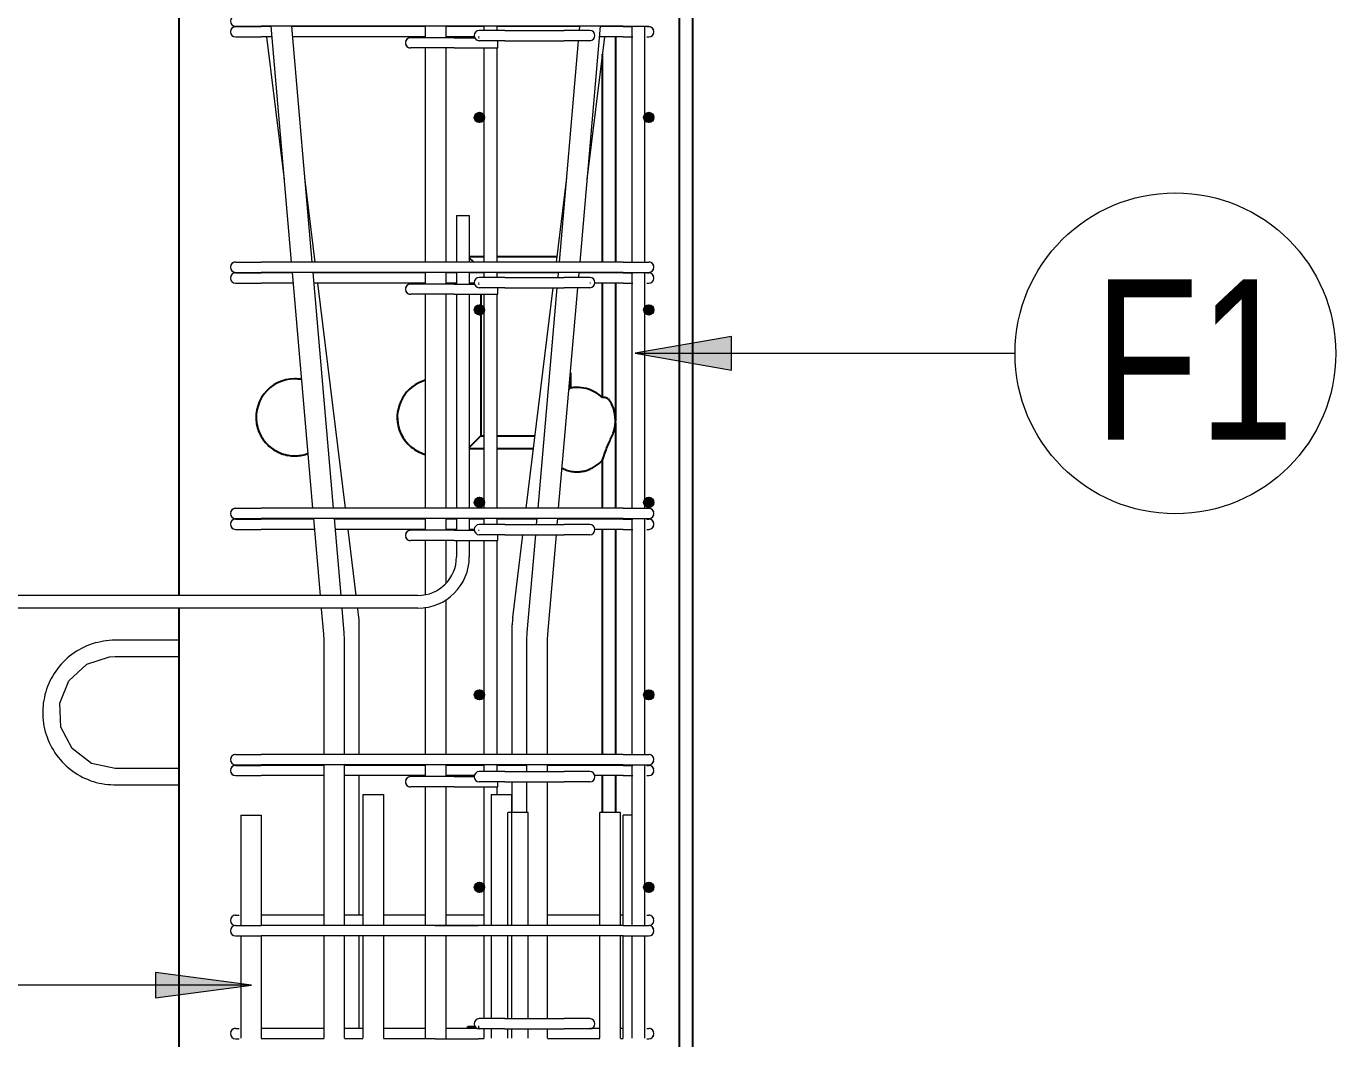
# Model space of a CAD drawing. Header units: millimetres. Extents: x -8986 to 3673, y -4076 to 6166.
# Drawn here: x 729 to 1749, y -729 to 60 of the extents above; entities that cross this region are included whole.
import ezdxf

# ---------------------------------------------------------------- set-up
doc = ezdxf.new("R2010")
doc.units = ezdxf.units.MM
for name, color, linetype, lineweight in [('A-GENM', 13, 'Continuous', 18), ('A-WALL', 113, 'Continuous', 25), ('S-RBAR', 171, 'Continuous', 18), ('S-RBAR-IDEN', 171, 'Continuous', 9)]:
    doc.layers.add(name, color=color, linetype=linetype, lineweight=lineweight)
doc.styles.add('Nirmala UI Semilight', font='NirmalaS.ttf', dxfattribs={"width": 0.8, "height": 125})

# ---------------------------------------------------------------- blocks, each defined once
blk = doc.blocks.new('12_7Ø_ Lifting Insert_COLUMN - 12_9Ø Lifting insert-1653057-Elevation Right 1')
at = {"layer": 'A-GENM'}
for p, q in [((20064.6, 2553.3), (20014.6, 2553.3)), ((20014.6, 2540.6), (20064.6, 2540.6)), ((20064.6, 2453.3), (20014.6, 2453.3)), ((20014.6, 2440.6), (20064.6, 2440.6))]:
    blk.add_line(p, q, dxfattribs=at)
at = {"layer": 'A-GENM', "flags": 128}
for points in [[(20014.6, 2553.3), (20012.3, 2553.3), (20010.1, 2553.2), (20007.8, 2552.9), (20005.6, 2552.6), (20003.4, 2552.2), (20001.2, 2551.7), (19999, 2551.2), (19996.8, 2550.5), (19994.7, 2549.7), (19992.6, 2548.9), (19990.6, 2548), (19988.5, 2547), (19986.6, 2545.9), (19984.6, 2544.7), (19982.8, 2543.5), (19980.9, 2542.2), (19979.1, 2540.8), (19977.4, 2539.4), (19975.7, 2537.8), (19974.1, 2536.3), (19972.6, 2534.6), (19971.1, 2532.9), (19969.7, 2531.1), (19968.4, 2529.3), (19967.2, 2527.4), (19966, 2525.5), (19964.9, 2523.6), (19963.8, 2521.6), (19962.9, 2519.5), (19962, 2517.4), (19961.3, 2515.3), (19960.6, 2513.2), (19960, 2511), (19959.5, 2508.8), (19959, 2506.6), (19958.7, 2504.3), (19958.5, 2502.1), (19958.3, 2499.9), (19958.2, 2497.6), (19958.2, 2495.4), (19958.4, 2493.1), (19958.6, 2490.9), (19958.8, 2488.6), (19959.2, 2486.4), (19959.7, 2484.2), (19960.2, 2482), (19960.9, 2479.9), (19961.6, 2477.7), (19962.4, 2475.6), (19963.3, 2473.6), (19964.3, 2471.5), (19965.4, 2469.5), (19966.5, 2467.6), (19967.7, 2465.7), (19969, 2463.8), (19970.4, 2462), (19971.8, 2460.3), (19973.3, 2458.6), (19974.9, 2457), (19976.5, 2455.4), (19978.2, 2454), (19979.9, 2452.5), (19981.8, 2451.2), (19983.6, 2449.9), (19985.5, 2448.7), (19987.5, 2447.6), (19989.5, 2446.5), (19991.5, 2445.6), (19993.6, 2444.7), (19995.7, 2443.9), (19997.8, 2443.2), (20000, 2442.6), (20002.2, 2442), (20004.4, 2441.6), (20006.6, 2441.2), (20008.9, 2440.9), (20011.1, 2440.8), (20013.4, 2440.7), (20014.6, 2440.6)], [(20014.6, 2453.3), (19996.2, 2457.4), (19981.2, 2468.9), (19972.4, 2485.6), (19971.5, 2504.4), (19978.7, 2521.8), (19992.5, 2534.7), (20010.4, 2540.5), (20014.6, 2540.6)]]:
    blk.add_lwpolyline(points, dxfattribs=at)
blk = doc.blocks.new('M_Rebar Tag_rfa Dimension - ARROW-793927-Elevation Right 1')
at = {"layer": 'S-RBAR-IDEN'}
blk.add_circle((20841, 1449.4), 125, dxfattribs=at)

msp = doc.modelspace()

# ---------------------------------------------------------------- hatches: boundary and pattern name
at = {"layer": 'S-RBAR'}
h = msp.add_hatch(color=256, dxfattribs=at)
edge = h.paths.add_edge_path()
edge.add_arc((1081.97995, -11.31034), 4, 0, 360)
for points in [[(1081.97995, -15.31034), (1085.97995, -11.31034), (1081.97995, -7.31034), (1077.97995, -11.31034)], [(1213.97995, -15.31034), (1217.97995, -11.31034), (1213.97995, -7.31034), (1209.97995, -11.31034)], [(1081.97995, -165.27586), (1085.97995, -161.27586), (1081.97995, -157.27586), (1077.97995, -161.27586)], [(1213.97995, -165.27586), (1217.97995, -161.27586), (1213.97995, -157.27586), (1209.97995, -161.27586)], [(1081.97995, -315.24138), (1085.97995, -311.24138), (1081.97995, -307.24138), (1077.97995, -311.24138)], [(1213.97995, -315.24138), (1217.97995, -311.24138), (1213.97995, -307.24138), (1209.97995, -311.24138), (1211.8256, -313.08703)], [(1081.97995, -465.2069), (1085.97995, -461.2069), (1081.97995, -457.2069), (1077.97995, -461.2069)], [(1213.97995, -465.2069), (1217.97995, -461.2069), (1213.97995, -457.2069), (1209.97995, -461.2069), (1211.8256, -463.05255)], [(1081.97995, -615.17241), (1085.97995, -611.17241), (1081.97995, -607.17241), (1077.97995, -611.17241)], [(1213.97995, -615.17241), (1217.97995, -611.17241), (1213.97995, -607.17241), (1209.97995, -611.17241), (1211.8256, -613.01806)]]:
    msp.add_hatch(color=256, dxfattribs=at).paths.add_polyline_path(points)
h = msp.add_hatch(color=256, dxfattribs=at)
edge = h.paths.add_edge_path()
edge.add_arc((1213.97995, -11.31034), 4, 0, 360)
h = msp.add_hatch(color=256, dxfattribs=at)
edge = h.paths.add_edge_path()
edge.add_arc((1081.97995, -161.27586), 4, 0, 360)
h = msp.add_hatch(color=256, dxfattribs=at)
edge = h.paths.add_edge_path()
edge.add_arc((1213.97995, -161.27586), 4, 0, 360)
h = msp.add_hatch(color=256, dxfattribs=at)
edge = h.paths.add_edge_path()
edge.add_arc((1081.97995, -311.24138), 4, 0, 360)
h = msp.add_hatch(color=256, dxfattribs=at)
edge = h.paths.add_edge_path()
edge.add_arc((1213.97995, -311.24138), 4, 0, 360)
h = msp.add_hatch(color=256, dxfattribs=at)
edge = h.paths.add_edge_path()
edge.add_arc((1081.97995, -461.2069), 4, 0, 360)
h = msp.add_hatch(color=256, dxfattribs=at)
edge = h.paths.add_edge_path()
edge.add_arc((1213.97995, -461.2069), 4, 0, 360)
h = msp.add_hatch(color=256, dxfattribs=at)
edge = h.paths.add_edge_path()
edge.add_arc((1081.97995, -611.17241), 4, 0, 360)
h = msp.add_hatch(color=256, dxfattribs=at)
edge = h.paths.add_edge_path()
edge.add_arc((1213.97995, -611.17241), 4, 0, 360)
at = {"layer": 'S-RBAR-IDEN'}
for points in [[(1203.50225, -195.117), (1278.50225, -208.34152), (1278.50225, -181.89247)], [(904.47151, -687.32392), (829.47151, -677.44998), (829.47151, -697.19785)]]:
    msp.add_hatch(color=256, dxfattribs=at).paths.add_polyline_path(points)

# ---------------------------------------------------------------- linework, layer by layer
at = {"layer": 'A-WALL'}
for p, q in [((1237.97737, -1395), (1237.97737, 3660)), ((1247.97995, 3650), (1247.97995, -1395)), ((847.97995, -383.75), (847.97995, 3040)), ((1187.97995, 51.42726), (1187.97995, -124.05504)), ((1177.97995, -124.05504), (1177.97995, 38.02964)), ((1074.11397, -119.59267), (1085.78092, -119.59267)), ((1077.52523, -124.05504), (1074.11397, -120.64378)), ((1095.78092, -119.59267), (1142.50621, -119.59267)), ((1177.97995, -229.63423), (1177.97995, -140.43091)), ((1187.97995, -140.43091), (1187.97995, -247.78462)), ((1082.97995, -149.10491), (1082.97995, -259.50977)), ((1152.89705, -210.2467), (1152.89705, -222.12084)), ((1186.53407, -256.70121), (1186.98378, -255.16667)), ((1187.15925, -254.46913), (1187.5399, -252.61954)), ((1187.6673, -251.81989), (1187.71681, -251.46473)), ((1187.97858, -247.78677), (1187.97995, -247.5)), ((1187.97995, -249.18107), (1187.97995, -315.88743)), ((1074.11397, -268.37575), (1082.97995, -259.50977)), ((1082.97995, -259.50977), (1085.78092, -259.50977)), ((1095.78092, -259.50977), (1125.32655, -259.50977)), ((1185.75317, -258.84232), (1186.1718, -257.75766)), ((1085.78092, -269.42686), (1074.11397, -269.42686)), ((1124.10888, -269.42686), (1095.78092, -269.42686)), ((1177.97995, -315.88743), (1177.97995, -278.28322)), ((1177.97995, -507.71982), (1177.97995, -332.28909)), ((1187.97995, -332.28909), (1187.97995, -507.71982)), ((847.97995, -1395), (847.97995, -393.75)), ((1177.97995, -552.76815), (1177.97995, -524.14726)), ((1187.97995, -524.14726), (1187.97995, -552.76815)), ((1073.06285, -721.18359), (1073.06285, -719.59267)), ((1073.06285, -719.59267), (1078.86315, -719.59267)), ((1074.65378, -721.18359), (1073.06285, -719.59267)), ((1081.11337, -719.59267), (1081.91549, -719.59267))]:
    msp.add_line(p, q, dxfattribs=at)
at = {"layer": 'A-WALL', "flags": 128}
for points in [[(1187.97995, -247.5), (1187.87859, -245.03595), (1187.57518, -242.58855), (1187.07179, -240.17435), (1186.3718, -237.80964), (1185.47995, -235.51042)], [(907.97995, -245), (908.00395, -246.19968), (908.0759, -247.39744), (908.19569, -248.59137), (908.36313, -249.77955), (908.57795, -250.96008), (908.83981, -252.13108), (909.14829, -253.29067), (909.50289, -254.437), (909.90305, -255.56823), (910.34812, -256.68255), (910.8374, -257.77818), (911.3701, -258.85338), (911.94538, -259.9064), (912.5623, -260.93559), (913.21988, -261.93927), (913.91708, -262.91586), (914.65277, -263.86379), (915.42578, -264.78154), (916.23487, -265.66764), (917.07875, -266.52068), (917.95607, -267.33929), (918.86542, -268.12217), (919.80535, -268.86805), (920.77435, -269.57575), (921.77088, -270.24413), (922.79334, -270.87213), (923.8401, -271.45873), (924.90948, -272.00301), (925.99977, -272.50409), (927.10922, -272.96117), (928.23606, -273.37352), (929.3785, -273.74048), (930.53469, -274.06145), (931.70279, -274.33594), (932.88094, -274.56349), (934.06724, -274.74375), (935.2598, -274.87643), (936.45672, -274.9613), (937.65607, -274.99825), (937.97995, -275)], [(1017.97995, -245), (1018.00395, -246.19968), (1018.0759, -247.39744), (1018.19569, -248.59137), (1018.36313, -249.77955), (1018.57795, -250.96008), (1018.83981, -252.13108), (1019.14829, -253.29067), (1019.50289, -254.437), (1019.90305, -255.56823), (1020.34812, -256.68255), (1020.8374, -257.77818), (1021.3701, -258.85338), (1021.94538, -259.9064), (1022.5623, -260.93559), (1023.21988, -261.93927), (1023.91708, -262.91586), (1024.65277, -263.86379), (1025.42578, -264.78154), (1026.23487, -265.66764), (1027.07875, -266.52068), (1027.95607, -267.33929), (1028.86542, -268.12217), (1029.80535, -268.86805), (1030.77435, -269.57575), (1031.77088, -270.24413), (1032.79334, -270.87213), (1033.8401, -271.45873), (1034.90948, -272.00301), (1035.99977, -272.50409), (1037.10922, -272.96117), (1038.23606, -273.37352), (1039.3785, -273.74048), (1039.97995, -273.90745)], [(1185.47995, -259.48958), (1185.93741, -258.38028), (1186.35014, -257.25358), (1186.71749, -256.11127), (1187.03886, -254.95519), (1187.31374, -253.78718), (1187.5417, -252.60911), (1187.72236, -251.42287), (1187.85545, -250.23035), (1187.94073, -249.03347), (1187.97809, -247.83413), (1187.97995, -247.5)], [(937.97995, -275), (939.17963, -274.976), (940.37739, -274.90405), (941.57132, -274.78426), (942.7595, -274.61682), (943.94003, -274.402), (945.11103, -274.14014), (946.27062, -273.83166), (947.41695, -273.47706), (948.51879, -273.0873)]]:
    msp.add_lwpolyline(points, dxfattribs=at)
at = {"layer": 'A-WALL'}
for centre, start, end in [((937.97995, -245), 90, 194.7877471), ((937.97995, -245), 79.2605753, 90), ((1047.97995, -245), 105.48807493, 194.78774706), ((937.97995, -245), 195, 209.76091761), ((1047.97995, -245), 194.99999996, 209.7609176), ((937.97995, -245), 210.41286098, 224.39291099), ((1047.97995, -245), 210.41286091, 224.39291089), ((937.97995, -245), 225.55926441, 239.30933339), ((937.97995, -245), 240.76427395, 254.16947863), ((937.97995, -245), 255.67393106, 269.20726233), ((937.97995, -245), 270.85839629, 284.1962421), ((937.97995, -245), 285.78208307, 290.70647668), ((1047.97995, -245), 225.55926432, 239.30933322), ((1047.97995, -245), 240.76427381, 254.16947845)]:
    msp.add_arc(centre, 30, start, end, dxfattribs=at)
for points in [[(1152.89705, -222.12084), (1152.49603, -222.48175), (1152.09905, -222.86226), (1151.70611, -223.26236)], [(1157.97995, -221.66995), (1157.11553, -221.67106), (1155.40396, -221.74733), (1153.72693, -221.97166), (1152.89705, -222.12084)], [(1177.97995, -229.63423), (1176.15266, -227.93087), (1172.23168, -225.06832), (1165.2999, -222.28813), (1160.48082, -221.68142), (1157.97995, -221.66995)], [(1177.97995, -278.28322), (1179.13879, -274.56143), (1181.54764, -267.70736), (1184.13879, -262.03233), (1185.47995, -259.48958)]]:
    msp.add_open_spline(points, degree=3, dxfattribs=at)
for points, knots in [([(1185.47995, -235.51042), (1184.70753, -233.84377), (1183.51788, -231.85243), (1181.83922, -230.31039), (1180.12934, -229.41462), (1178.84603, -229.36208), (1177.97995, -229.63423)], [-1, -1, -1, -1, -0.6666666667, -0.5, -0.3333333333, 0, 0, 0, 0]), ([(1146.33245, -284.59614), (1146.81546, -284.8471), (1147.93292, -285.38696), (1150.36098, -286.34305), (1153.69851, -287.18913), (1156.5277, -287.46568), (1157.97995, -287.5)], [-0.36120622017, -0.36120622017, -0.36120622017, -0.36120622017, -0.3125, -0.25, -0.125, 0, 0, 0, 0]), ([(1157.97995, -287.5), (1159.27132, -287.47921), (1161.80326, -287.26154), (1165.42698, -286.43572), (1168.9419, -285.02368), (1173.34895, -282.538), (1176.22122, -280.15298), (1177.97995, -278.28322)], [-1, -1, -1, -1, -0.8333333333, -0.6666666667, -0.5, -0.3333333333, 0, 0, 0, 0])]:
    msp.add_open_spline(points, degree=3, knots=knots, dxfattribs=at)
at = {"layer": 'S-RBAR'}
for p, q in [((891.97995, 59.77734), (911.97995, 59.77734)), ((891.97995, 59.42726), (897.83782, 59.42726)), ((891.97995, 59.42726), (897.83782, 59.42726)), ((891.97995, 51.42726), (911.97995, 51.42726)), ((891.97995, 51.42726), (911.97995, 51.42726)), ((897.83782, 59.42726), (911.97995, 59.42726)), ((1193.97995, 59.77734), (911.97995, 59.77734)), ((919.64928, 59.42726), (911.97995, 59.42726)), ((920.34385, 51.42726), (911.97995, 51.42726)), ((929.96125, -59.5502), (916.33493, 51.42726)), ((935.57954, -124.05504), (919.61888, 59.77734)), ((951.63973, -124.05504), (935.67907, 59.77734)), ((1039.97995, 59.42726), (935.70947, 59.42726)), ((1039.97995, 51.42726), (936.40404, 51.42726)), ((1039.97995, 50.80943), (1039.97995, 59.77734)), ((1055.97995, 50.80943), (1055.97995, 59.77734)), ((1085.78092, 59.42726), (1055.97995, 59.42726)), ((1078.05178, 51.42726), (1055.97995, 51.42726)), ((1081.91549, 51.42726), (1081.24765, 51.42726)), ((1101.91549, 56.5), (1081.91549, 56.5)), ((1085.78092, 56.5), (1085.78092, 59.77734)), ((1095.78092, 56.5), (1095.78092, 59.77734)), ((1160.25044, 59.42726), (1095.78092, 59.42726)), ((1101.91549, 56.5), (1148.04402, 56.5)), ((1168.04402, 56.5), (1148.04402, 56.5)), ((1159.99629, 56.5), (1160.28083, 59.77734)), ((1160.38036, -124.05504), (1176.34102, 59.77734)), ((1165.99865, -59.5502), (1179.62497, 51.42726)), ((1193.97995, 51.42726), (1175.61605, 51.42726)), ((1193.97995, 59.42726), (1176.31063, 59.42726)), ((1193.97995, 59.77734), (1213.97995, 59.77734)), ((1193.97995, 59.42726), (1201.56063, 59.42726)), ((1193.97995, 51.42726), (1201.56063, 51.42726)), ((1200.97995, -124.05504), (1200.97995, 59.77734)), ((1210.97995, -124.05504), (1210.97995, 59.77734)), ((1212.38378, 59.42726), (1213.97995, 59.42726)), ((1212.38378, 51.42726), (1213.97995, 51.42726)), ((1062.41624, 50.80943), (1028.27411, 50.80943)), ((1062.41624, 42.80943), (1028.27411, 42.80943)), ((1039.97995, -124.05504), (1039.97995, 42.80943)), ((1055.97995, -124.05504), (1055.97995, 42.80943)), ((1062.41624, 50.80943), (1078.55461, 50.80943)), ((1062.41624, 42.80943), (1096.35737, 42.80943)), ((1081.16631, 50.80943), (1081.91549, 50.80943)), ((1101.91549, 48.5), (1081.91549, 48.5)), ((1085.78092, -124.05504), (1085.78092, 42.80943)), ((1095.78092, -124.05504), (1095.78092, 42.80943)), ((1096.35737, 42.80943), (1096.35737, 48.5)), ((1101.91549, 48.5), (1148.04402, 48.5)), ((1144.32017, -124.05504), (1159.30171, 48.5)), ((1168.04402, 48.5), (1148.04402, 48.5)), ((1081.97995, -7.31034), (1077.97995, -11.31034)), ((1085.97995, -11.31034), (1081.97995, -7.31034)), ((1213.97995, -7.31034), (1209.97995, -11.31034)), ((1217.97995, -11.31034), (1213.97995, -7.31034)), ((1077.97995, -11.31034), (1081.97995, -15.31034)), ((1081.97995, -15.31034), (1085.97995, -11.31034)), ((1209.97995, -11.31034), (1213.97995, -15.31034)), ((1213.97995, -15.31034), (1217.97995, -11.31034)), ((954.00161, -124.05504), (945.93766, -58.37949)), ((1141.9583, -124.05504), (1150.02224, -58.37949)), ((1064.11397, -87.82306), (1064.11397, -124.05504)), ((1064.11397, -87.82306), (1074.11397, -87.82306)), ((1074.11397, -87.82306), (1074.11397, -124.05504)), ((891.97995, -124.05504), (911.97995, -124.05504)), ((891.97995, -132.05504), (911.97995, -132.05504)), ((891.97995, -132.43091), (897.83782, -132.43091)), ((891.97995, -132.43091), (897.83782, -132.43091)), ((897.83782, -132.43091), (911.97995, -132.43091)), ((1193.97995, -124.05504), (911.97995, -124.05504)), ((1193.97995, -132.05504), (911.97995, -132.05504)), ((936.30675, -132.43091), (911.97995, -132.43091)), ((952.23477, -315.88743), (936.27411, -132.05504)), ((968.29496, -315.88743), (952.33431, -132.05504)), ((1039.97995, -132.43091), (952.36694, -132.43091)), ((1039.97995, -141.10491), (1039.97995, -132.05504)), ((1055.97995, -141.10491), (1055.97995, -132.05504)), ((1064.11397, -132.43091), (1055.97995, -132.43091)), ((1064.11397, -132.05504), (1064.11397, -141.10491)), ((1074.11397, -132.05504), (1074.11397, -141.10491)), ((1085.78092, -132.43091), (1074.11397, -132.43091)), ((1085.78092, -136), (1085.78092, -132.05504)), ((1095.78092, -136), (1095.78092, -132.05504)), ((1143.59296, -132.43091), (1095.78092, -132.43091)), ((1143.28309, -136), (1143.6256, -132.05504)), ((1159.34328, -136), (1159.68579, -132.05504)), ((1193.97995, -132.43091), (1159.65316, -132.43091)), ((1193.97995, -124.05504), (1213.97995, -124.05504)), ((1193.97995, -132.05504), (1213.97995, -132.05504)), ((1193.97995, -132.43091), (1201.56063, -132.43091)), ((1200.97995, -315.88743), (1200.97995, -132.05504)), ((1210.97995, -315.88743), (1210.97995, -132.05504)), ((1212.38378, -132.43091), (1213.97995, -132.43091)), ((891.97995, -140.43091), (911.97995, -140.43091)), ((891.97995, -140.43091), (911.97995, -140.43091)), ((937.00132, -140.43091), (911.97995, -140.43091)), ((1039.97995, -140.43091), (953.06151, -140.43091)), ((977.55566, -315.88743), (956.01231, -140.43091)), ((1062.41624, -141.10491), (1028.27411, -141.10491)), ((1064.11397, -140.43091), (1055.97995, -140.43091)), ((1062.41624, -141.10491), (1078.12142, -141.10491)), ((1077.97222, -140.43091), (1074.11397, -140.43091)), ((1081.24341, -141.10491), (1081.91549, -141.10491)), ((1081.91549, -140.43091), (1081.33215, -140.43091)), ((1101.91549, -136), (1081.91549, -136)), ((1101.91549, -136), (1148.04402, -136)), ((1168.04402, -136), (1148.04402, -136)), ((1168.62736, -140.43091), (1168.04402, -140.43091)), ((1193.97995, -140.43091), (1171.98729, -140.43091)), ((1193.97995, -140.43091), (1201.56063, -140.43091)), ((1212.38378, -140.43091), (1213.97995, -140.43091)), ((1062.41624, -149.10491), (1028.27411, -149.10491)), ((1039.97995, -315.88743), (1039.97995, -149.10491)), ((1055.97995, -315.88743), (1055.97995, -149.10491)), ((1062.41624, -149.10491), (1096.35737, -149.10491)), ((1064.11397, -149.10491), (1064.11397, -315.88743)), ((1074.11397, -149.10491), (1074.11397, -315.88743)), ((1101.91549, -144), (1081.91549, -144)), ((1085.78092, -315.88743), (1085.78092, -149.10491)), ((1095.78092, -315.88743), (1095.78092, -149.10491)), ((1096.35737, -149.10491), (1096.35737, -144)), ((1101.91549, -144), (1148.04402, -144)), ((1118.40424, -315.88743), (1139.50937, -144)), ((1127.66494, -315.88743), (1142.58852, -144)), ((1143.72513, -315.88743), (1158.64871, -144)), ((1168.04402, -144), (1148.04402, -144)), ((1081.97995, -157.27586), (1077.97995, -161.27586)), ((1077.97995, -161.27586), (1081.97995, -165.27586)), ((1085.97995, -161.27586), (1081.97995, -157.27586)), ((1081.97995, -165.27586), (1085.97995, -161.27586)), ((1213.97995, -157.27586), (1209.97995, -161.27586)), ((1209.97995, -161.27586), (1213.97995, -165.27586)), ((1217.97995, -161.27586), (1213.97995, -157.27586)), ((1213.97995, -165.27586), (1217.97995, -161.27586)), ((891.97995, -315.88743), (911.97995, -315.88743)), ((1193.97995, -315.88743), (911.97995, -315.88743)), ((1081.97995, -307.24138), (1077.97995, -311.24138)), ((1077.97995, -311.24138), (1081.97995, -315.24138)), ((1085.97995, -311.24138), (1081.97995, -307.24138)), ((1081.97995, -315.24138), (1085.97995, -311.24138)), ((1193.97995, -315.88743), (1213.97995, -315.88743)), ((1213.97995, -307.24138), (1209.97995, -311.24138)), ((1209.97995, -311.24138), (1211.8256, -313.08703)), ((1211.8256, -313.08703), (1213.97995, -315.24138)), ((1217.97995, -311.24138), (1213.97995, -307.24138)), ((1213.97995, -315.24138), (1217.97995, -311.24138)), ((891.97995, -323.88743), (911.97995, -323.88743)), ((891.97995, -324.28909), (897.83782, -324.28909)), ((891.97995, -324.28909), (897.83782, -324.28909)), ((897.83782, -324.28909), (911.97995, -324.28909)), ((1193.97995, -323.88743), (911.97995, -323.88743)), ((952.96422, -324.28909), (911.97995, -324.28909)), ((958.12672, -383.75), (952.92935, -323.88743)), ((974.18691, -383.75), (968.98954, -323.88743)), ((1039.97995, -324.28909), (969.02441, -324.28909)), ((1039.97995, -333.01925), (1039.97995, -323.88743)), ((1055.97995, -333.01925), (1055.97995, -323.88743)), ((1064.11397, -324.28909), (1055.97995, -324.28909)), ((1064.11397, -323.88743), (1064.11397, -333.01925)), ((1074.11397, -323.88743), (1074.11397, -333.01925)), ((1085.78092, -324.28909), (1074.11397, -324.28909)), ((1085.78092, -328.5), (1085.78092, -323.88743)), ((1095.78092, -328.5), (1095.78092, -323.88743)), ((1126.93549, -324.28909), (1095.78092, -324.28909)), ((1126.56989, -328.5), (1126.97037, -323.88743)), ((1142.63009, -328.5), (1143.03056, -323.88743)), ((1193.97995, -324.28909), (1142.99568, -324.28909)), ((1193.97995, -323.88743), (1213.97995, -323.88743)), ((1193.97995, -324.28909), (1201.56063, -324.28909)), ((1200.97995, -507.71982), (1200.97995, -323.88743)), ((1210.97995, -507.71982), (1210.97995, -323.88743)), ((1212.38378, -324.28909), (1213.97995, -324.28909)), ((891.97995, -332.28909), (911.97995, -332.28909)), ((891.97995, -332.28909), (911.97995, -332.28909)), ((953.65879, -332.28909), (911.97995, -332.28909)), ((1039.97995, -332.28909), (969.71898, -332.28909)), ((985.88814, -383.75), (979.56953, -332.28909)), ((1062.41624, -333.01925), (1028.27411, -333.01925)), ((1064.11397, -332.28909), (1055.97995, -332.28909)), ((1062.41624, -333.01925), (1077.98385, -333.01925)), ((1077.94325, -332.28909), (1074.11397, -332.28909)), ((1081.32052, -333.01925), (1081.91549, -333.01925)), ((1101.91549, -328.5), (1081.91549, -328.5)), ((1101.91549, -336.5), (1081.91549, -336.5)), ((1096.35737, -341.01925), (1096.35737, -336.5)), ((1101.91549, -328.5), (1148.04402, -328.5)), ((1101.91549, -336.5), (1148.04402, -336.5)), ((1107.97218, -400.84973), (1115.87334, -336.5)), ((1119.26111, -412.68143), (1125.87532, -336.5)), ((1135.20115, -414.06537), (1141.93551, -336.5)), ((1168.04402, -328.5), (1148.04402, -328.5)), ((1168.04402, -336.5), (1148.04402, -336.5)), ((1193.97995, -332.28909), (1172.01626, -332.28909)), ((1193.97995, -332.28909), (1201.56063, -332.28909)), ((1212.38378, -332.28909), (1213.97995, -332.28909)), ((1062.41624, -341.01925), (1028.27411, -341.01925)), ((1039.97995, -382.97773), (1039.97995, -341.01925)), ((1055.97995, -374.11248), (1055.97995, -341.01925)), ((1062.41624, -341.01925), (1096.35737, -341.01925)), ((1064.11397, -341.01925), (1064.11397, -353.75)), ((1074.11397, -341.01925), (1074.11397, -353.75)), ((1085.78092, -507.71982), (1085.78092, -341.01925)), ((1095.78092, -507.71982), (1095.78092, -341.01925)), ((1034.11397, -383.75), (327.97995, -383.75)), ((1055.97995, -401.86018), (1055.97995, -386.9592)), ((1034.11397, -393.75), (327.97995, -393.75)), ((960.75876, -414.06537), (959.0271, -394.12045)), ((976.69879, -412.68143), (975.0873, -394.12045)), ((987.98772, -400.84973), (987.16147, -394.12045)), ((1039.97995, -401.86018), (1039.97995, -392.97773)), ((988.3455, -507.71982), (988.3455, -406.69946)), ((1039.97995, -406.73495), (1039.97995, -401.86018)), ((1039.97995, -507.71982), (1039.97995, -406.73495)), ((1055.97995, -406.73495), (1055.97995, -401.86018)), ((1055.97995, -507.71982), (1055.97995, -406.73495)), ((1107.6144, -507.71982), (1107.6144, -406.69946)), ((960.9396, -418.24817), (960.75876, -414.06537)), ((960.9396, -507.71982), (960.9396, -418.24817)), ((976.9396, -418.24817), (976.69879, -412.68143)), ((976.9396, -507.71982), (976.9396, -418.24817)), ((1119.0203, -418.24817), (1119.26111, -412.68143)), ((1119.0203, -507.71982), (1119.0203, -418.24817)), ((1135.0203, -418.24817), (1135.20115, -414.06537)), ((1135.0203, -507.71982), (1135.0203, -418.24817)), ((1081.97995, -457.2069), (1077.97995, -461.2069)), ((1085.97995, -461.2069), (1081.97995, -457.2069)), ((1213.97995, -457.2069), (1209.97995, -461.2069)), ((1217.97995, -461.2069), (1213.97995, -457.2069)), ((1077.97995, -461.2069), (1081.97995, -465.2069)), ((1081.97995, -465.2069), (1085.97995, -461.2069)), ((1209.97995, -461.2069), (1211.8256, -463.05255)), ((1211.8256, -463.05255), (1213.97995, -465.2069)), ((1213.97995, -465.2069), (1217.97995, -461.2069)), ((891.97995, -507.71982), (911.97995, -507.71982)), ((1193.97995, -507.71982), (911.97995, -507.71982)), ((1193.97995, -507.71982), (1213.97995, -507.71982)), ((891.97995, -515.71982), (911.97995, -515.71982)), ((891.97995, -516.14726), (897.83782, -516.14726)), ((891.97995, -516.14726), (897.83782, -516.14726)), ((897.83782, -516.14726), (911.97995, -516.14726)), ((1193.97995, -515.71982), (911.97995, -515.71982)), ((960.9396, -516.14726), (911.97995, -516.14726)), ((960.9396, -641), (960.9396, -515.71982)), ((976.9396, -641), (976.9396, -515.71982)), ((1039.97995, -516.14726), (976.9396, -516.14726)), ((1039.97995, -524.93359), (1039.97995, -515.71982)), ((1055.97995, -524.93359), (1055.97995, -515.71982)), ((1085.78092, -516.14726), (1055.97995, -516.14726)), ((1085.78092, -521), (1085.78092, -515.71982)), ((1095.78092, -521), (1095.78092, -515.71982)), ((1119.0203, -516.14726), (1095.78092, -516.14726)), ((1119.0203, -521), (1119.0203, -515.71982)), ((1135.0203, -521), (1135.0203, -515.71982)), ((1193.97995, -516.14726), (1135.0203, -516.14726)), ((1193.97995, -515.71982), (1213.97995, -515.71982)), ((1193.97995, -516.14726), (1201.56063, -516.14726)), ((1200.97995, -641), (1200.97995, -515.71982)), ((1210.97995, -641), (1210.97995, -515.71982)), ((1212.38378, -516.14726), (1213.97995, -516.14726)), ((891.97995, -524.14726), (911.97995, -524.14726)), ((891.97995, -524.14726), (911.97995, -524.14726)), ((960.9396, -524.14726), (911.97995, -524.14726)), ((1039.97995, -524.14726), (976.9396, -524.14726)), ((988.3455, -632.93359), (988.3455, -524.14726)), ((1062.41624, -524.93359), (1028.27411, -524.93359)), ((1078.02775, -524.14726), (1055.97995, -524.14726)), ((1062.41624, -524.93359), (1077.98189, -524.93359)), ((1101.91549, -521), (1081.91549, -521)), ((1101.91549, -529), (1081.91549, -529)), ((1096.35737, -532.93359), (1096.35737, -529)), ((1101.91549, -521), (1148.04402, -521)), ((1101.91549, -529), (1148.04402, -529)), ((1107.6144, -552.76815), (1107.6144, -529)), ((1119.0203, -552.76815), (1119.0203, -529)), ((1135.0203, -641), (1135.0203, -529)), ((1168.04402, -521), (1148.04402, -521)), ((1168.04402, -529), (1148.04402, -529)), ((1193.97995, -524.14726), (1171.93176, -524.14726)), ((1193.97995, -524.14726), (1201.56063, -524.14726)), ((1212.38378, -524.14726), (1213.97995, -524.14726)), ((991.10595, -538.93359), (991.10595, -641)), ((991.10595, -538.93359), (1007.10595, -538.93359)), ((1007.10595, -538.93359), (1007.10595, -641)), ((1062.41624, -532.93359), (1028.27411, -532.93359)), ((1039.97995, -640.93359), (1039.97995, -532.93359)), ((1055.97995, -640.93359), (1055.97995, -532.93359)), ((1062.41624, -532.93359), (1096.35737, -532.93359)), ((1085.78092, -641), (1085.78092, -532.93359)), ((1091.10595, -538.93359), (1091.10595, -641)), ((1091.10595, -538.93359), (1107.10595, -538.93359)), ((1095.78092, -538.93359), (1095.78092, -532.93359)), ((1107.10595, -538.93359), (1107.10595, -641)), ((895.97995, -555), (895.97995, -641)), ((895.97995, -555), (911.97995, -555)), ((911.97995, -555), (911.97995, -641)), ((1120.07995, -552.76815), (1104.07995, -552.76815)), ((1104.07995, -641), (1104.07995, -552.76815)), ((1120.07995, -641), (1120.07995, -552.76815)), ((1191.86145, -552.76815), (1175.86145, -552.76815)), ((1175.86145, -641), (1175.86145, -552.76815)), ((1191.86145, -641), (1191.86145, -552.76815)), ((1200.97995, -555), (1193.97995, -555)), ((1193.97995, -641), (1193.97995, -555)), ((1081.97995, -607.17241), (1077.97995, -611.17241)), ((1077.97995, -611.17241), (1081.97995, -615.17241)), ((1085.97995, -611.17241), (1081.97995, -607.17241)), ((1081.97995, -615.17241), (1085.97995, -611.17241)), ((1213.97995, -607.17241), (1209.97995, -611.17241)), ((1209.97995, -611.17241), (1211.8256, -613.01806)), ((1217.97995, -611.17241), (1213.97995, -607.17241)), ((1213.97995, -615.17241), (1217.97995, -611.17241)), ((1211.8256, -613.01806), (1213.97995, -615.17241)), ((891.97995, -632.93359), (894.78788, -632.93359)), ((891.97995, -632.93359), (894.78788, -632.93359)), ((891.97995, -640.93359), (894.78788, -640.93359)), ((891.97995, -640.93359), (894.78788, -640.93359)), ((891.97995, -641), (911.97995, -641)), ((960.9396, -632.93359), (911.97995, -632.93359)), ((960.9396, -640.93359), (911.97995, -640.93359)), ((1193.97995, -641), (911.97995, -641)), ((991.10595, -632.93359), (976.9396, -632.93359)), ((991.10595, -640.93359), (976.9396, -640.93359)), ((1039.97995, -632.93359), (1007.10595, -632.93359)), ((1013.27411, -640.93359), (1007.10595, -640.93359)), ((1047.41624, -640.93359), (1013.27411, -640.93359)), ((1047.41624, -640.93359), (1081.35737, -640.93359)), ((1085.78092, -632.93359), (1055.97995, -632.93359)), ((1085.78092, -640.93359), (1081.35737, -640.93359)), ((1175.86145, -632.93359), (1135.0203, -632.93359)), ((1175.86145, -640.93359), (1135.0203, -640.93359)), ((1193.97995, -632.93359), (1191.86145, -632.93359)), ((1193.97995, -640.93359), (1191.86145, -640.93359)), ((1193.97995, -641), (1213.97995, -641)), ((1212.38378, -632.93359), (1213.97995, -632.93359)), ((1212.38378, -640.93359), (1213.97995, -640.93359)), ((891.97995, -649), (911.97995, -649)), ((895.97995, -649), (895.97995, -728.69071)), ((1193.97995, -649), (911.97995, -649)), ((911.97995, -649), (911.97995, -728.69071)), ((960.9396, -728.69071), (960.9396, -649)), ((976.9396, -728.69071), (976.9396, -649)), ((988.3455, -721.18359), (988.3455, -649)), ((991.10595, -649), (991.10595, -728.69071)), ((1007.10595, -649), (1007.10595, -728.69071)), ((1039.97995, -728.69071), (1039.97995, -649)), ((1055.97995, -728.69071), (1055.97995, -649)), ((1085.78092, -713.5), (1085.78092, -649)), ((1091.10595, -649), (1091.10595, -713.5)), ((1104.07995, -713.5), (1104.07995, -649)), ((1107.10595, -649), (1107.10595, -713.5)), ((1120.07995, -713.5), (1120.07995, -649)), ((1135.0203, -713.5), (1135.0203, -649)), ((1175.86145, -728.69071), (1175.86145, -649)), ((1191.86145, -728.69071), (1191.86145, -649)), ((1193.97995, -649), (1213.97995, -649)), ((1193.97995, -728.69071), (1193.97995, -649)), ((1200.97995, -728.69071), (1200.97995, -649)), ((1210.97995, -728.69071), (1210.97995, -649)), ((1101.91549, -713.5), (1081.91549, -713.5)), ((1101.91549, -713.5), (1148.04402, -713.5)), ((1168.04402, -713.5), (1148.04402, -713.5)), ((891.97995, -721.18359), (894.78788, -721.18359)), ((891.97995, -721.18359), (894.78788, -721.18359)), ((960.9396, -721.18359), (911.97995, -721.18359)), ((991.10595, -721.18359), (976.9396, -721.18359)), ((1039.97995, -721.18359), (1007.10595, -721.18359)), ((1080.44539, -721.18359), (1055.97995, -721.18359)), ((1081.9783, -721.18359), (1080.90392, -721.18359)), ((1101.91549, -721.5), (1081.91549, -721.5)), ((1085.78092, -728.69071), (1085.78092, -721.5)), ((1091.10595, -721.5), (1091.10595, -728.69071)), ((1101.91549, -721.5), (1148.04402, -721.5)), ((1104.07995, -728.69071), (1104.07995, -721.5)), ((1107.10595, -721.5), (1107.10595, -728.69071)), ((1120.07995, -728.69071), (1120.07995, -721.5)), ((1135.0203, -728.69071), (1135.0203, -721.5)), ((1168.04402, -721.5), (1148.04402, -721.5)), ((1169.05559, -721.18359), (1167.9861, -721.18359)), ((1175.86145, -721.18359), (1169.51412, -721.18359)), ((1193.97995, -721.18359), (1191.86145, -721.18359)), ((1212.38378, -721.18359), (1213.97995, -721.18359)), ((891.97995, -729.18359), (894.78788, -729.18359)), ((891.97995, -729.18359), (894.78788, -729.18359)), ((960.9396, -729.18359), (911.97995, -729.18359)), ((991.10595, -729.18359), (976.9396, -729.18359)), ((1013.27411, -729.18359), (1007.10595, -729.18359)), ((1047.41624, -729.18359), (1013.27411, -729.18359)), ((1047.41624, -729.18359), (1081.35737, -729.18359)), ((1085.78092, -729.18359), (1081.35737, -729.18359)), ((1175.86145, -729.18359), (1135.0203, -729.18359)), ((1193.97995, -729.18359), (1191.86145, -729.18359)), ((1212.38378, -729.18359), (1213.97995, -729.18359))]:
    msp.add_line(p, q, dxfattribs=at)
for centre in [(1081.97995, -11.31034), (1213.97995, -11.31034), (1081.97995, -161.27586), (1213.97995, -161.27586), (1081.97995, -311.24138), (1213.97995, -311.24138), (1081.97995, -461.2069), (1213.97995, -461.2069), (1081.97995, -611.17241), (1213.97995, -611.17241)]:
    msp.add_circle(centre, 4, dxfattribs=at)
for centre, radius, start, end in [((891.97995, 63.77734), 4, 90, 270), ((891.97995, 55.42726), 4, 90, 270), ((891.97995, 55.42726), 4, 90, 270), ((891.97995, 55.42726), 4, 120, 165), ((891.97995, 55.42726), 4, 195, 240), ((891.97995, 55.42726), 4, 90, 105), ((1081.91549, 52.5), 4, 90, 270), ((1168.04402, 52.5), 4, 270, 90), ((1213.97995, 55.42726), 4, 75, 90), ((1213.97995, 55.42726), 4, 270, 90), ((1213.97995, 55.42726), 4, 15, 60), ((1213.97995, 55.42726), 4, 300, 345), ((1028.27411, 46.80943), 4, 90, 270), ((1028.27411, 46.80943), 4, 120, 165), ((1028.27411, 46.80943), 4, 195, 240), ((1028.27411, 46.80943), 4, 255, 270), ((891.97995, -128.05504), 4, 90, 270), ((891.97995, -136.43091), 4, 90, 270), ((891.97995, -136.43091), 4, 90, 270), ((891.97995, -128.05504), 4, 120, 165), ((891.97995, -128.05504), 4, 120, 165), ((891.97995, -128.05504), 4, 195, 240), ((891.97995, -128.05504), 4, 195, 240), ((891.97995, -128.05504), 4, 90, 105), ((891.97995, -128.05504), 4, 90, 105), ((891.97995, -136.43091), 4, 90, 105), ((1213.97995, -128.05504), 4, 75, 90), ((1213.97995, -128.05504), 4, 270, 90), ((1213.97995, -136.43091), 4, 75, 90), ((1213.97995, -136.43091), 4, 270, 90), ((1213.97995, -128.05504), 4, 15, 60), ((1213.97995, -128.05504), 4, 300, 345), ((891.97995, -136.43091), 4, 120, 165), ((891.97995, -136.43091), 4, 195, 240), ((1028.27411, -145.10491), 4, 90, 270), ((1028.27411, -145.10491), 4, 120, 165), ((1081.91549, -140), 4, 90, 270), ((1168.04402, -140), 4, 270, 90), ((1213.97995, -136.43091), 4, 15, 60), ((1213.97995, -136.43091), 4, 300, 345), ((1028.27411, -145.10491), 4, 195, 240), ((1028.27411, -145.10491), 4, 255, 270), ((891.97995, -319.88743), 4, 90, 270), ((891.97995, -319.88743), 4, 90, 105), ((891.97995, -319.88743), 4, 90, 105), ((1213.97995, -319.88743), 4, 75, 90), ((1213.97995, -319.88743), 4, 270, 90), ((891.97995, -328.28909), 4, 90, 270), ((891.97995, -328.28909), 4, 90, 270), ((891.97995, -319.88743), 4, 120, 165), ((891.97995, -319.88743), 4, 120, 165), ((891.97995, -319.88743), 4, 195, 240), ((891.97995, -319.88743), 4, 195, 240), ((891.97995, -328.28909), 4, 120, 165), ((891.97995, -328.28909), 4, 90, 105), ((1213.97995, -328.28909), 4, 75, 90), ((1213.97995, -328.28909), 4, 270, 90), ((1213.97995, -319.88743), 4, 15, 60), ((1213.97995, -319.88743), 4, 300, 345), ((1213.97995, -328.28909), 4, 15, 60), ((891.97995, -328.28909), 4, 195, 240), ((1028.27411, -337.01925), 4, 90, 270), ((1028.27411, -337.01925), 4, 120, 165), ((1081.91549, -332.5), 4, 90, 270), ((1168.04402, -332.5), 4, 270, 90), ((1213.97995, -328.28909), 4, 300, 345), ((1028.27411, -337.01925), 4, 195, 240), ((1028.27411, -337.01925), 4, 255, 270), ((1034.11397, -353.75), 30, 270, 360), ((1034.11397, -353.75), 40, 270, 0), ((940.3455, -406.69946), 48, 0, 7), ((1155.6144, -406.69946), 48, 173, 180), ((891.97995, -511.71982), 4, 90, 270), ((891.97995, -511.71982), 4, 120, 165), ((891.97995, -511.71982), 4, 120, 165), ((891.97995, -511.71982), 4, 90, 105), ((891.97995, -511.71982), 4, 90, 105), ((1213.97995, -511.71982), 4, 75, 90), ((1213.97995, -511.71982), 4, 270, 90), ((1213.97995, -511.71982), 4, 15, 60), ((891.97995, -520.14726), 4, 90, 270), ((891.97995, -520.14726), 4, 90, 270), ((891.97995, -511.71982), 4, 195, 240), ((891.97995, -511.71982), 4, 195, 240), ((891.97995, -520.14726), 4, 120, 165), ((891.97995, -520.14726), 4, 90, 105), ((1213.97995, -520.14726), 4, 75, 90), ((1213.97995, -520.14726), 4, 270, 90), ((1213.97995, -511.71982), 4, 300, 345), ((1213.97995, -520.14726), 4, 15, 60), ((891.97995, -520.14726), 4, 195, 240), ((1028.27411, -528.93359), 4, 90, 270), ((1028.27411, -528.93359), 4, 120, 165), ((1028.27411, -528.93359), 4, 195, 240), ((1081.91549, -525), 4, 90, 270), ((1168.04402, -525), 4, 270, 90), ((1213.97995, -520.14726), 4, 300, 345), ((1028.27411, -528.93359), 4, 255, 270), ((891.97995, -636.93359), 4, 90, 270), ((891.97995, -636.93359), 4, 90, 270), ((891.97995, -645), 4, 90, 270), ((891.97995, -636.93359), 4, 120, 165), ((891.97995, -636.93359), 4, 195, 240), ((891.97995, -645), 4, 120, 165), ((891.97995, -645), 4, 120, 165), ((891.97995, -636.93359), 4, 90, 105), ((891.97995, -645), 4, 90, 105), ((891.97995, -645), 4, 90, 105), ((1213.97995, -636.93359), 4, 75, 90), ((1213.97995, -636.93359), 4, 270, 90), ((1213.97995, -645), 4, 75, 90), ((1213.97995, -645), 4, 270, 90), ((1213.97995, -636.93359), 4, 15, 60), ((1213.97995, -636.93359), 4, 300, 345), ((1213.97995, -645), 4, 15, 60), ((891.97995, -645), 4, 195, 240), ((891.97995, -645), 4, 195, 240), ((1213.97995, -645), 4, 300, 345), ((1081.91549, -717.5), 4, 90, 270), ((1168.04402, -717.5), 4, 270, 90), ((891.97995, -725.18359), 4, 90, 270), ((891.97995, -725.18359), 4, 90, 270), ((891.97995, -725.18359), 4, 120, 165), ((891.97995, -725.18359), 4, 90, 105), ((1213.97995, -725.18359), 4, 75, 90), ((1213.97995, -725.18359), 4, 270, 90), ((1213.97995, -725.18359), 4, 15, 60), ((891.97995, -725.18359), 4, 195, 240), ((1213.97995, -725.18359), 4, 300, 345)]:
    msp.add_arc(centre, radius, start, end, dxfattribs=at)
at = {"layer": 'S-RBAR-IDEN'}
for p, q in [((1278.50225, -181.89247), (1203.50225, -195.117)), ((1278.50225, -208.34152), (1278.50225, -181.89247)), ((1203.50225, -195.117), (1278.50225, -208.34152)), ((1203.50225, -195.117), (1499.43682, -195.117)), ((904.47151, -687.32392), (829.47151, -677.44998)), ((829.47151, -677.44998), (829.47151, -697.19785)), ((904.47151, -687.32392), (470.96626, -687.32392)), ((829.47151, -697.19785), (904.47151, -687.32392))]:
    msp.add_line(p, q, dxfattribs=at)

# ---------------------------------------------------------------- block references
at = {"layer": 'A-GENM'}
msp.add_blockref('12_7Ø_ Lifting Insert_COLUMN - 12_9Ø Lifting insert-1653057-Elevation Right 1', (-19216.58955, -2972), dxfattribs=at)
at = {"layer": 'S-RBAR-IDEN'}
msp.add_blockref('M_Rebar Tag_rfa Dimension - ARROW-793927-Elevation Right 1', (-19216.58955, -1644.51945), dxfattribs=at)

# ---------------------------------------------------------------- texts
at = {"layer": 'S-RBAR-IDEN', "insert": (1560.87536, -137.51462), "char_height": 125, "width": 144.30375, "attachment_point": 1, "style": 'Nirmala UI Semilight'}
msp.add_mtext('F1', dxfattribs=at)

doc.saveas('drawing.dxf')
